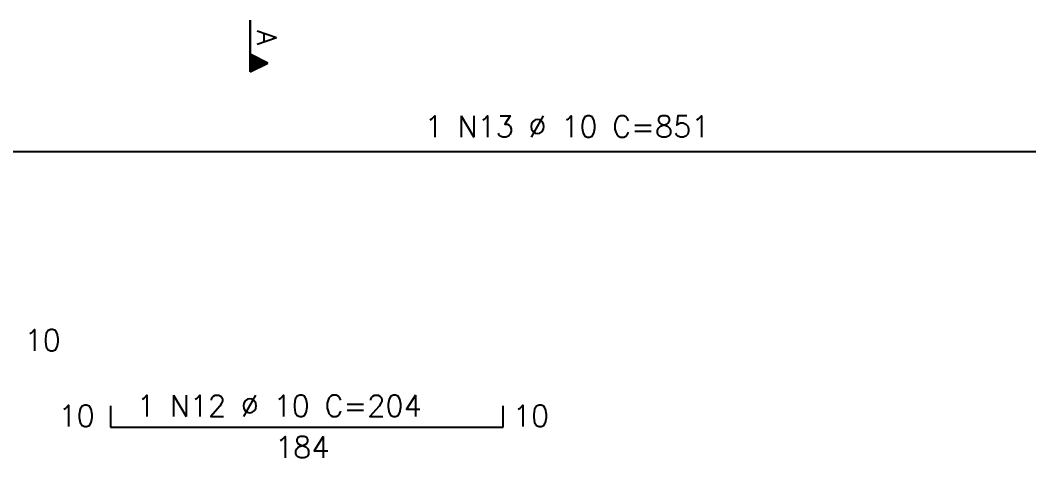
# Model space of a CAD drawing. Extents: x -2 to 121, y -2 to 61.
# Drawn here: x 34.84 to 44.34, y 30.25 to 34.36 of the extents above; entities that cross this region are included whole.
import ezdxf

# ---------------------------------------------------------------- set-up
doc = ezdxf.new("R2010")
doc.units = 0
doc.header["$MEASUREMENT"] = 0
doc.layers.add('PENA_03', color=3, linetype='CONTINUOUS')
doc.layers.add('PENA_05', color=5, linetype='CONTINUOUS')
doc.styles.get("Standard").update_dxf_attribs({"font": 'ROMANS.SHX'})

msp = doc.modelspace()

# ---------------------------------------------------------------- linework, layer by layer
at = {"layer": 'PENA_03', "linetype": 'Continuous'}
for p, q in [((37.004296, 34.364842), (37.004296, 33.87846)), ((37.004992, 34.044045), (37.004992, 34.364842)), ((37.170229, 33.961426), (37.004991, 34.044045)), ((37.004992, 33.879588), (37.004992, 34.043265)), ((37.168668, 33.961426), (37.004992, 34.043265)), ((37.01706, 33.884842), (37.01706, 34.038011)), ((37.029824, 33.891224), (37.029824, 34.031629)), ((37.042588, 33.897606), (37.042588, 34.025247)), ((37.055352, 33.903988), (37.055352, 34.018865)), ((37.068116, 33.91037), (37.068116, 34.012483)), ((37.004296, 33.87846), (37.170229, 33.961426)), ((37.004991, 33.879588), (37.168668, 33.961426)), ((37.08088, 33.916752), (37.08088, 34.006101)), ((37.093644, 33.923134), (37.093644, 33.999719)), ((37.106408, 33.929516), (37.106408, 33.993337)), ((37.119172, 33.935898), (37.119172, 33.986955)), ((37.131936, 33.94228), (37.131936, 33.980573)), ((37.144701, 33.948662), (37.144701, 33.974191)), ((37.157465, 33.955044), (37.157465, 33.967808))]:
    msp.add_line(p, q, dxfattribs=at)
at = {"layer": 'PENA_05', "linetype": 'Continuous'}
for p, q in [((30.83193, 33.127812), (47.847785, 33.127812)), ((35.687785, 30.735483), (35.687785, 30.535483)), ((39.387785, 30.535483), (39.387785, 30.735483)), ((35.687785, 30.535483), (39.387785, 30.535483))]:
    msp.add_line(p, q, dxfattribs=at)

# ---------------------------------------------------------------- texts
at = {"layer": 'PENA_03', "linetype": 'Continuous'}
msp.add_text('A', height=0.18, rotation=270, dxfattribs=at).set_placement((37.071325, 34.268288))
for s, p in [('1 N13 %%c 10 C=851', (38.64758, 33.263763)), ('10', (34.877785, 31.252482)), ('1 N12 %%c 10 C=204', (35.937785, 30.635483)), ('10', (35.197785, 30.540483)), ('10', (39.477785, 30.540483)), ('184', (37.237785, 30.245483))]:
    msp.add_text(s, height=0.2, dxfattribs=at).set_placement(p)

doc.saveas('drawing.dxf')
